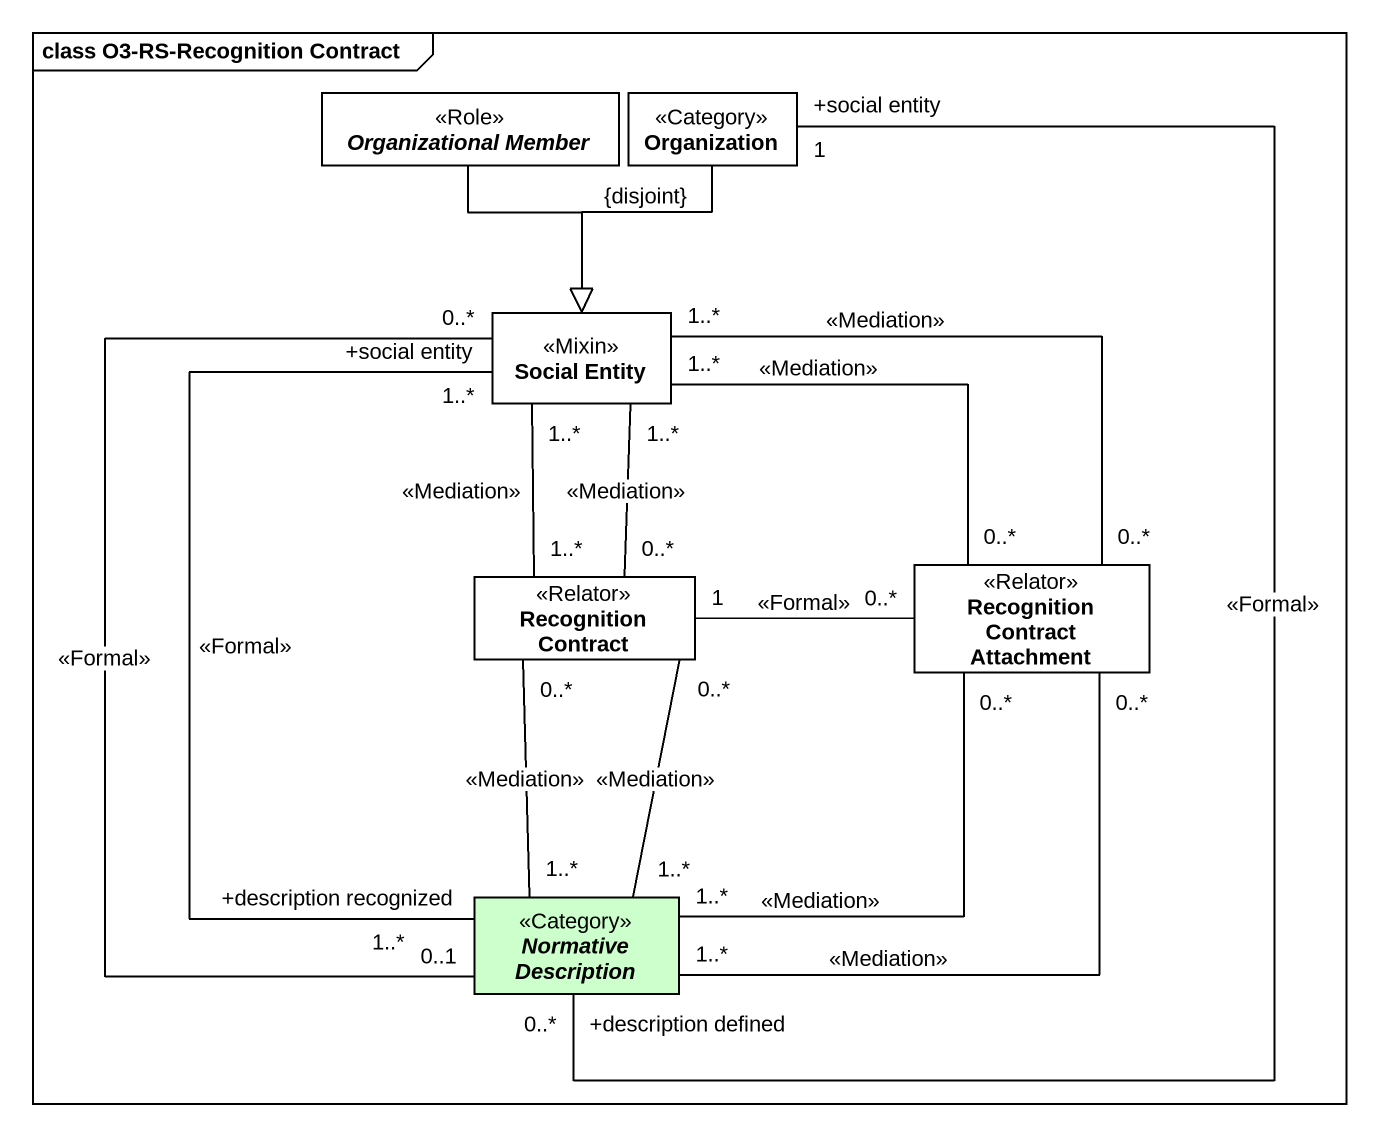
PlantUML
@startuml
mainframe class O3-RS-Recognition Contract
hide circle
hide empty members
abstract class "Organizational Member" as Organizational_Member <<Role>> #FFFFFF
class Organization <<Category>> #FFFFFF
class "Social Entity" as Social_Entity <<Mixin>> #FFFFFF
class "Recognition Contract" as Recognition_Contract <<Relator>> #FFFFFF
class "Recognition Contract Attachment" as Recognition_Contract_2 <<Relator>> #FFFFFF
abstract class "Normative Description" as Normative_Description <<Category>> #CCFFCC
Organizational_Member --|> Social_Entity
Organization --|> Social_Entity : {disjoint}
Organization "+social entity\n1" -- "+description defined\n0..*" Normative_Description : <<Formal>>
Social_Entity "1..*" -- "0..*" Recognition_Contract : <<Mediation>>
Social_Entity "1..*" -- "1..*" Recognition_Contract : <<Mediation>>
Social_Entity "1..*" -right- "0..*" Recognition_Contract_2 : <<Mediation>>
Social_Entity "1..*" -right- "0..*" Recognition_Contract_2 : <<Mediation>>
Social_Entity "+social entity\n1..*" -- "+description recognized\n1..*" Normative_Description : <<Formal>>
Recognition_Contract "0..*" -- "1..*" Normative_Description : <<Mediation>>
Recognition_Contract_2 "0..*" -left- "1" Recognition_Contract : <<Formal>>
Recognition_Contract_2 "0..*" -- "1..*" Normative_Description : <<Mediation>>
Normative_Description "0..1" -up- "0..*" Social_Entity : <<Formal>>
Normative_Description "1..*" -up- "0..*" Recognition_Contract : <<Mediation>>
Normative_Description "1..*" -up- "0..*" Recognition_Contract_2 : <<Mediation>>
@enduml
